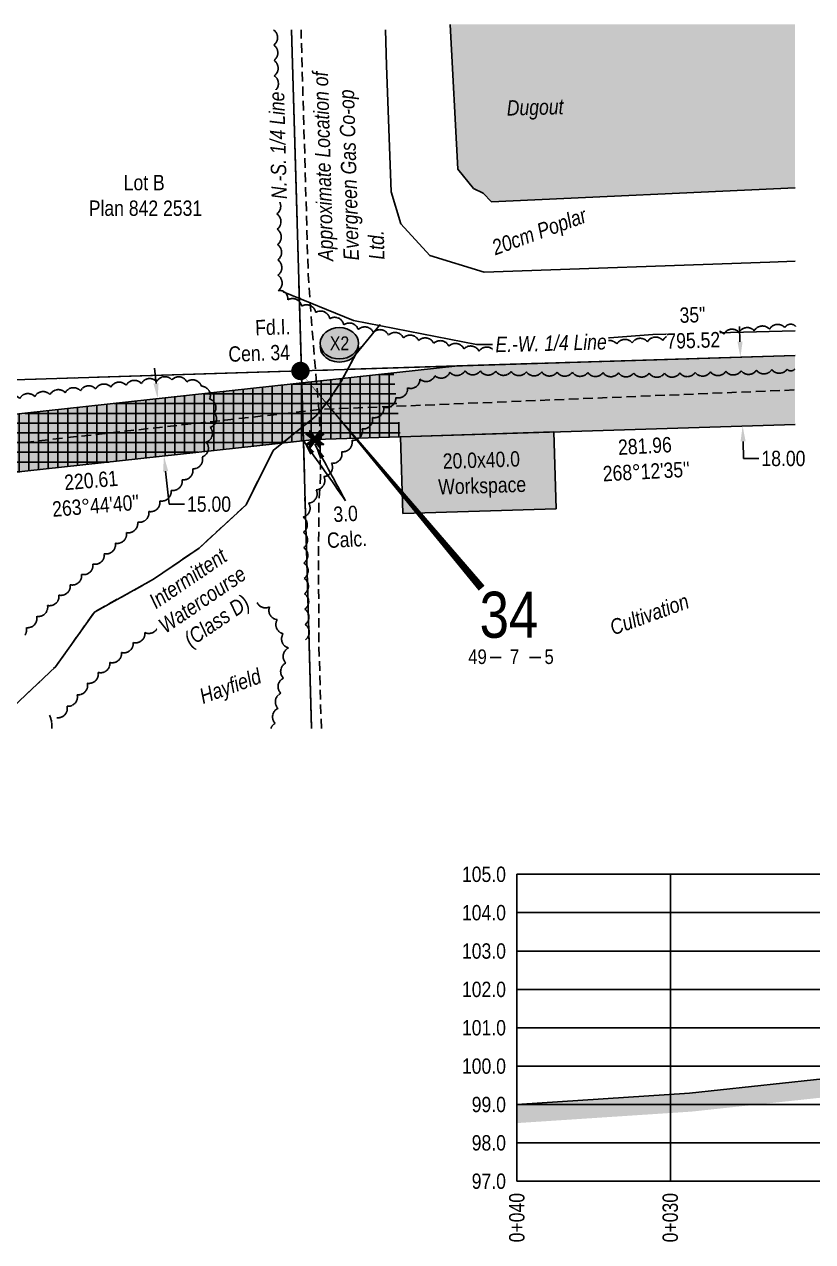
# Model space of a CAD drawing. Extents: x 633830 to 642643, y 5901646 to 5905452.
# Drawn here: x 636352 to 636866, y 5902443 to 5903237 of the extents above; entities that cross this region are included whole.
import ezdxf
from ezdxf.enums import TextEntityAlignment as Align

# ---------------------------------------------------------------- set-up
doc = ezdxf.new("R2010")
doc.units = 0
doc.header["$LTSCALE"] = 5
doc.header["$PDSIZE"] = 5
for name, pattern in [('0', [1, 1, 0]), ('foc-QUARTERLINE', [33, 25, -3, 2, -3]), ('foc-TIELINE', [1.875, 1.25, -0.625]), ('foc-TOPO', [1, 0.2, -0.8]), ('UG_PIPE', [1.875, 1.25, -0.625])]:
    doc.linetypes.add(name, pattern=pattern)
doc.layers.get('Defpoints').update_dxf_attribs({"color": 9})
for name, color, linetype in [('10', 1, 'Continuous'), ('9', 3, 'Continuous'), ('AS-FENCE', 48, 'foc-FENCE'), ('AS-PIPE-UG', 44, 'UG_PIPE'), ('AS-PIPE-UG-T', 44, 'Continuous'), ('L-BD', 7, 'Continuous'), ('L-MON', 1, 'Continuous'), ('L-MON-T', 1, 'Continuous'), ('L-QSEC', 8, 'foc-QUARTERLINE'), ('L-SECLBL', 7, 'Continuous'), ('L-TITLEDB', 4, 'Continuous'), ('L-TITLEDB-T', 4, 'Continuous'), ('P-CROSSINGS', 250, 'Continuous'), ('P-CROSSINGS-GRID', 8, 'Continuous'), ('P-CROSSINGS-GROUND', 48, 'foc-TOPO'), ('P-CROSSINGS-LINE', 3, 'Continuous'), ('P-LTO', 14, 'Continuous'), ('P-PROPOSED', 10, 'Continuous'), ('P-PROPOSED-H', 21, 'Continuous'), ('P-TEMP-BLUE-BORE-H', 131, 'Continuous'), ('P-TEMP-H', 41, 'Continuous'), ('P-TEMP-NO CUT-H', 104, 'Continuous'), ('P-TEMP_WORKSPACE', 46, 'Continuous'), ('P-TXT', 4, 'Continuous'), ('S-T7', 7, 'Continuous'), ('T-BUSH', 110, '0'), ('T-BUSH-T', 110, 'Continuous'), ('T-WATER', 160, 'Continuous'), ('T-WATER-H', 133, 'Continuous'), ('T-WATER-T', 170, 'Continuous'), ('WATERCOURSE', 146, 'foc-TIELINE')]:
    doc.layers.add(name, color=color, linetype=linetype)
doc.layers.add('T-TEXT', color=48, linetype='Continuous', lineweight=18)
doc.styles.add('80', font='ARIALN.TTF', dxfattribs={"height": 10})
doc.styles.add('80CG', font='ARIALN.TTF', dxfattribs={"height": 10})
doc.styles.add('80L', font='ARIALN.TTF', dxfattribs={"height": 10})
doc.styles.add('80LS', font='ARIALNI.TTF', dxfattribs={"height": 10})
doc.styles.add('Crossing', font='ARIALN.TTF', dxfattribs={"height": 10})
doc.styles.add('foc-LtypeFont', font='ARIALN.TTF', dxfattribs={"height": 7.35})
doc.styles.add('SIMPLEX', font='ARIALN.TTF')
doc.linetypes.add('foc-FENCE', pattern='A,10,-1,["X",foc-LtypeFont,S=0.2,R=0,X=-0.625,Y=-0.75],-1.24', length=12.24)
doc.linetypes.add('foc-TOPO-flowdirection-NOLINE', pattern='A,0,[">",foc-LtypeFont,S=0.3,R=0,X=0,Y=-0.945],-20,[">",foc-LtypeFont,S=0.3,R=0,X=0,Y=-0.945],0', length=20)
doc.dimstyles.new('Compass 5 000', dxfattribs={"dimscale": 5, "dimtxt": 9, "dimasz": 2, "dimexe": 0.2, "dimexo": 0.0625, "dimgap": 0.5, "dimtad": 0, "dimtih": 1, "dimtoh": 1, "dimzin": 0, "dimdsep": 46, "dimtxsty": '80CG', "dimcen": 0.1, "dimse1": 1, "dimse2": 1, "dimclrd": 256, "dimclrt": 256, "dimaunit": 1, "dimadec": 4, "dimazin": 0, "dimtfac": 0.06, "dimtofl": 0, "dimtmove": 0, "dimatfit": 1, "dimfxl": 0.2, "dimtolj": 1, "dimtzin": 0, "dimlwd": -1, "dimarcsym": 0})

# ---------------------------------------------------------------- blocks, each defined once
blk = doc.blocks.new('L-SECLBL')
at = {"layer": '9', "color": 7}
for p, q in [((-5.08, -27.83), (-12.29, -27.83)), ((20.7, -27.83), (13.5, -27.83))]:
    blk.add_line(p, q, dxfattribs=at)
at = {"layer": '10', "color": 2, "style": 'SIMPLEX'}
blk.add_attdef('SEC', text='', height=30, dxfattribs=at).set_placement((0, 0), align=Align.MIDDLE)
at = {"layer": '10', "color": 5, "style": '80L'}
blk.add_attdef('TWP', text='', height=9.5, dxfattribs=at).set_placement((-14.43, -27.37), align=Align.MIDDLE_RIGHT)
blk.add_attdef('RGE', text='', height=9.5, dxfattribs=at).set_placement((3.62, -27.37), align=Align.MIDDLE_CENTER)
blk.add_attdef('MER', text='', height=9.5, dxfattribs=at).set_placement((23.17, -27.37), align=Align.MIDDLE_LEFT)
blk = doc.blocks.new('xing2')
h = blk.add_hatch(color=50)
h.dxf.hatch_style = 1
edge = h.paths.add_edge_path()
edge.add_ellipse((0, 0), major_axis=(-12.5, 0), ratio=0.816297, start_angle=0, end_angle=360)
h = blk.add_hatch(color=250)
h.dxf.hatch_style = 1
edge = h.paths.add_edge_path()
edge.add_ellipse((0, -2.05), major_axis=(-12.5, 0), ratio=0.816297, start_angle=0, end_angle=180)
edge.add_line((12.5, -2.05), (12.5, 0))
edge.add_ellipse((0, 0), major_axis=(-12.5, 0), ratio=0.816297, start_angle=0, end_angle=180, ccw=False)
edge.add_line((-12.5, 0), (-12.5, -2.05))
at = {"color": 250}
blk.add_ellipse((0, 0), major_axis=(-12.5, 0), ratio=0.816297, dxfattribs=at)
blk.add_ellipse((0, -2.05), major_axis=(-12.5, 0), ratio=0.816297, start_param=0, end_param=3.141593, dxfattribs=at)
at = {"color": 250, "style": 'Crossing'}
blk.add_attdef('CROSSING', text='', height=9, dxfattribs=at).set_placement((0.09, 0.02), align=Align.MIDDLE_CENTER)
at = {"color": 250, "style": 'Crossing', "flags": 1}
for tag, p in [('OWNER', (0.09, -12.49)), ('DESCRIPTION', (0.09, -25.77)), ('LOCATION', (0.09, -39.3)), ('DWG_REF', (0.09, -52.84))]:
    blk.add_attdef(tag, text='', height=9, dxfattribs=at).set_placement(p, align=Align.MIDDLE_CENTER)
blk = doc.blocks.new('fdia')
at = {"color": 255, "const_width": 1}
blk.add_lwpolyline([(-0.5, 0, 1), (0.5, 0, 1)], format="xyb", close=True, dxfattribs=at)
blk = doc.blocks.new('Fdiaa')
blk.add_blockref('fdia', (0, 0))
blk = doc.blocks.new('fdib')
at = {"color": 1, "const_width": 1.6}
blk.add_lwpolyline([(-0.4, 0, 1), (0.4, 0, 1)], format="xyb", close=True, dxfattribs=at)
at = {"color": 1}
blk.add_circle((0, 0), 0.8, dxfattribs=at)
blk = doc.blocks.new('Fdibb')
blk.add_blockref('fdib', (0, 0))
blk = doc.blocks.new('fdicc')
for name in ['Fdibb', 'Fdiaa']:
    blk.add_blockref(name, (0, 0))
blk = doc.blocks.new('FDI')
blk.add_blockref('fdicc', (0, 0))
blk = doc.blocks.new('TEMP')
h = blk.add_hatch(color=255)
h.dxf.hatch_style = 1
h.paths.add_polyline_path([(0, 0.25), (-0.67, 1.15), (-0.67, 0.67), (-1.15, 0.67), (-0.25, 0), (-1.15, -0.67), (-0.67, -0.67), (-0.67, -1.15), (0, -0.25), (0.67, -1.15), (0.67, -0.67), (1.15, -0.67), (0.25, 0), (1.15, 0.67), (0.67, 0.67), (0.67, 1.15)])
h.paths.add_polyline_path([(0.57, 0.85), (0.57, 0.57), (0.85, 0.57), (0.08, 0), (0.85, -0.57), (0.57, -0.57), (0.57, -0.85), (0, -0.08), (-0.57, -0.85), (-0.57, -0.57), (-0.85, -0.57), (-0.08, 0), (-0.85, 0.57), (-0.57, 0.57), (-0.57, 0.85), (0, 0.08)], flags=16)
h = blk.add_hatch(color=1)
h.dxf.hatch_style = 1
h.paths.add_polyline_path([(0, 0.08), (-0.57, 0.85), (-0.57, 0.57), (-0.85, 0.57), (-0.08, 0), (-0.85, -0.57), (-0.57, -0.57), (-0.57, -0.85), (0, -0.08), (0.57, -0.85), (0.57, -0.57), (0.85, -0.57), (0.08, 0), (0.85, 0.57), (0.57, 0.57), (0.57, 0.85)])
at = {"color": 1}
for p, q in [((-0.08, 0), (0.08, 0)), ((0, 0.08), (0, -0.08))]:
    blk.add_line(p, q, dxfattribs=at)
at = {"color": 255, "flags": 128}
blk.add_lwpolyline([(-0.25, 0), (-1.15, 0.67), (-0.67, 0.67), (-0.67, 1.15), (0, 0.25), (0.67, 1.15), (0.67, 0.67), (1.15, 0.67), (0.25, 0), (1.15, -0.67), (0.67, -0.67), (0.67, -1.15), (0, -0.25), (-0.67, -1.15), (-0.67, -0.67), (-1.15, -0.67)], close=True, dxfattribs=at)
at = {"color": 1, "flags": 128}
blk.add_lwpolyline([(-0.08, 0), (-0.85, 0.57), (-0.57, 0.57), (-0.57, 0.85), (0, 0.08), (0.57, 0.85), (0.57, 0.57), (0.85, 0.57), (0.08, 0), (0.85, -0.57), (0.57, -0.57), (0.57, -0.85), (0, -0.08), (-0.57, -0.85), (-0.57, -0.57), (-0.85, -0.57)], close=True, dxfattribs=at)
blk = doc.blocks.new('*D104')
at = {"layer": 'Defpoints', "color": 0, "transparency": 16777216}
for p in [(636435.67, 5902992.25), (636439.76, 5902954.96), (636442.79, 5902955.29)]:
    blk.add_point(p, dxfattribs=at)
at = {"layer": 'P-TXT', "transparency": 16777216}
for p, q in [((636437.61, 5903002.53), (636436.52, 5903012.47)), ((636443.88, 5902945.35), (636446.23, 5902923.88)), ((636446.23, 5902923.88), (636456.23, 5902923.88))]:
    blk.add_line(p, q, dxfattribs=at)
for points in [[(636439.27, 5903002.71), (636435.96, 5903002.35), (636438.7, 5902992.59)], [(636445.54, 5902945.53), (636442.22, 5902945.17), (636442.79, 5902955.29)]]:
    blk.add_solid(points, dxfattribs=at)
at = {"layer": 'P-TXT', "transparency": 16777216, "insert": (636472.17, 5902923.88), "char_height": 10, "attachment_point": 5, "style": '80CG'}
blk.add_mtext('\\A1;15.00', dxfattribs=at)
blk = doc.blocks.new('*D105')
at = {"layer": 'Defpoints', "color": 0, "transparency": 16777216}
for p in [(636832.04, 5903020.17), (636819.95, 5902974.79), (636833.45, 5902975.21)]:
    blk.add_point(p, dxfattribs=at)
at = {"layer": 'P-TXT', "transparency": 16777216}
for p, q in [((636818.23, 5903029.75), (636817.92, 5903039.74)), ((636820.26, 5902964.79), (636820.61, 5902953.64)), ((636820.61, 5902953.64), (636830.61, 5902953.64))]:
    blk.add_line(p, q, dxfattribs=at)
for points in [[(636819.9, 5903029.8), (636816.57, 5903029.7), (636818.55, 5903019.75)], [(636821.93, 5902964.84), (636818.6, 5902964.74), (636819.95, 5902974.79)]]:
    blk.add_solid(points, dxfattribs=at)
at = {"layer": 'P-TXT', "transparency": 16777216, "insert": (636846.55, 5902953.64), "char_height": 10, "attachment_point": 5, "style": '80CG'}
blk.add_mtext('\\A1;18.00', dxfattribs=at)

msp = doc.modelspace()

# ---------------------------------------------------------------- hatches: boundary and pattern name
at = {"layer": 'P-CROSSINGS-GROUND'}
h = msp.add_hatch(dxfattribs=at)
h.set_pattern_fill('EARTH', color=256, scale=2.5, angle=45)
h.set_pattern_definition([(45, (-6612.035, -2201.839), (2e-15, 22.450640303), [15.875, -15.875]), (45, (-6616.245, -2197.63), (2e-15, 22.450640303), [15.875, -15.875]), (45, (-6620.454, -2193.42), (2e-15, 22.450640303), [15.875, -15.875]), (135, (-6620.454, -2190.614), (-22.450640303, 2e-15), [15.875, -15.875]), (135, (-6616.245, -2186.404), (-22.450640303, 2e-15), [15.875, -15.875]), (135, (-6612.035, -2182.195), (-22.450640303, 2e-15), [15.875, -15.875])])
h.paths.add_polyline_path([(636672.84, 5902532.615), (636672.84, 5902520.589), (636786.455, 5902528.065), (636887.335, 5902538.907), (637052.221, 5902547.863), (637075.859, 5902545.331), (637131.707, 5902549.744), (637275.793, 5902560.041), (637394.747, 5902565.185), (637443.991, 5902567.599), (637567.269, 5902568.351), (637727.526, 5902581.578), (637774.178, 5902586.811), (637772.84, 5902598.736), (637726.363, 5902593.523), (637566.738, 5902580.348), (637443.661, 5902579.598), (637394.194, 5902577.173), (637275.106, 5902572.023), (637132.728, 5902561.848), (637072.84, 5902557.723), (637052.536, 5902559.898), (636886.368, 5902550.873), (636785.42, 5902540.023)])
at = {"layer": 'P-PROPOSED-H'}
h = msp.add_hatch(color=256, dxfattribs=at)
h.dxf.hatch_style = 1
h.paths.add_polyline_path([(636352.103, 5902983.108), (636352.103, 5902945.347), (636541.159, 5902966.072), (636854.194, 5902975.858), (636854.194, 5903020.867), (636634.257, 5903013.991)])
h = msp.add_hatch(color=256, dxfattribs=at)
h.dxf.hatch_style = 1
h.paths.add_polyline_path([(635857.978, 5902939.306), (635859.146, 5902901.956), (635995.027, 5902906.204), (636352.103, 5902945.347), (636352.103, 5902983.108), (635991.034, 5902943.587), (635901.049, 5902940.653)])
at = {"layer": 'P-TEMP-BLUE-BORE-H'}
h = msp.add_hatch(color=256, dxfattribs=at)
h.dxf.hatch_style = 1
h.paths.add_polyline_path([(635994.855, 5902906.185), (636541.159, 5902966.072), (636597.013, 5902967.818), (636592.46, 5903009.416), (636533.124, 5903002.879), (635990.862, 5902943.568)])
at = {"layer": 'P-TEMP-H'}
h = msp.add_hatch(color=256, dxfattribs=at)
h.dxf.hatch_style = 1
h.paths.add_polyline_path([(636698.497, 5902920.973), (636598.575, 5902917.85), (636597.013, 5902967.818), (636696.935, 5902970.942)])
at = {"layer": 'P-TEMP-NO CUT-H'}
h = msp.add_hatch(dxfattribs=at)
h.set_pattern_fill('ANSI37', color=256, scale=2, angle=45)
h.set_pattern_definition([(90, (-8456.079, -1227.853), (-6.35, 1e-15), []), (180, (-8456.079, -1227.853), (-1e-15, -6.35), [])])
h.paths.add_polyline_path([(635994.855, 5902906.185), (636541.159, 5902966.072), (636597.013, 5902967.818), (636592.46, 5903009.416), (636533.124, 5903002.879), (635990.862, 5902943.568)])
at = {"layer": 'T-WATER-H'}
h = msp.add_hatch(color=256, dxfattribs=at)
h.dxf.hatch_style = 1
h.paths.add_polyline_path([(636854.194, 5903130.012), (636854.194, 5903236.587), (636629.321, 5903236.587), (636634.358, 5903142.212), (636644.549, 5903129.673), (636650.85, 5903126.547), (636656.266, 5903120.92)])

# ---------------------------------------------------------------- linework, layer by layer
at = {"layer": 'AS-FENCE', "flags": 128}
for points in [[(636587.208, 5903233.11), (636587.94, 5903209.788), (636590.89, 5903127.512), (636597.268, 5903106.598), (636616.037, 5903086.021), (636651.48, 5903075.1), (636837.648, 5903081.563), (636854.194, 5903082.216)], [(636520.392, 5903062.317), (636566.333, 5903043.7), (636646.405, 5903028.017), (636676.771, 5903027.972), (636761.357, 5903034.51), (636854.194, 5903036.816)]]:
    msp.add_lwpolyline(points, dxfattribs=at)
at = {"layer": 'AS-PIPE-UG', "flags": 128}
for points in [[(636545.386, 5902777.835), (636543.802, 5902832.046), (636543.573, 5902878.563), (636543.672, 5902925.407), (636544.902, 5902942.242), (636544.212, 5902980.009), (636539.409, 5903037.14), (636536.809, 5903073.569), (636532.148, 5903233.11)], [(636853.491, 5902998.347), (636545.831, 5902985.706), (636352.103, 5902964.178)]]:
    msp.add_lwpolyline(points, dxfattribs=at)
at = {"layer": 'L-QSEC'}
msp.add_line((636352.103, 5903005.184), (635857.976, 5902989.737), dxfattribs=at)
at = {"layer": 'L-TITLEDB', "flags": 128}
for points in [[(635891.933, 5903233.129), (635899.48, 5902990.957), (636352.103, 5903005.1)], [(636352.103, 5903005.086), (636532.349, 5903010.718), (636525.965, 5903233.11)], [(636538.99, 5902777.835), (636532.349, 5903010.718), (636854.194, 5903020.859)]]:
    msp.add_lwpolyline(points, dxfattribs=at)
at = {"layer": 'P-CROSSINGS-GRID'}
for p, q in [((636672.84, 5902682.723), (637772.84, 5902682.723)), ((636672.84, 5902482.723), (636672.84, 5902682.723)), ((636772.84, 5902482.723), (636772.84, 5902682.723)), ((636672.84, 5902657.723), (637772.84, 5902657.723)), ((636672.84, 5902632.723), (637772.84, 5902632.723)), ((636672.84, 5902607.723), (637772.84, 5902607.723)), ((636672.84, 5902582.723), (637772.84, 5902582.723)), ((636672.84, 5902557.723), (637772.84, 5902557.723)), ((636672.84, 5902532.723), (637772.84, 5902532.723)), ((636672.84, 5902507.723), (637772.84, 5902507.723)), ((636672.84, 5902482.723), (637772.84, 5902482.723))]:
    msp.add_line(p, q, dxfattribs=at)
at = {"layer": 'P-CROSSINGS-LINE', "color": 3, "flags": 128}
msp.add_lwpolyline([(636672.84, 5902532.615), (636785.42, 5902540.023), (636886.368, 5902550.873), (637052.536, 5902559.898), (637072.84, 5902557.723), (637132.728, 5902561.848), (637275.106, 5902572.023), (637394.194, 5902577.173), (637443.661, 5902579.598), (637566.738, 5902580.348), (637726.363, 5902593.523), (637772.84, 5902598.736)], dxfattribs=at)
at = {"layer": 'P-LTO', "flags": 128}
for points in [[(635857.976, 5902939.306), (635901.049, 5902940.653), (635991.034, 5902943.587), (636352.103, 5902983.108)], [(636854.194, 5902975.858), (636541.159, 5902966.072), (636352.103, 5902945.347)], [(636352.103, 5902945.347), (635995.027, 5902906.204), (635902.217, 5902903.303), (635859.146, 5902901.956)]]:
    msp.add_lwpolyline(points, dxfattribs=at)
at = {"layer": 'P-PROPOSED', "flags": 128}
for points in [[(635857.976, 5902939.306), (635901.049, 5902940.653), (635991.034, 5902943.587), (636352.103, 5902983.108)], [(636854.194, 5902975.858), (636541.159, 5902966.072), (636352.103, 5902945.347)], [(636352.103, 5902945.347), (635995.027, 5902906.204), (635902.217, 5902903.303), (635859.146, 5902901.956)]]:
    msp.add_lwpolyline(points, dxfattribs=at)
at = {"layer": 'P-TEMP_WORKSPACE', "flags": 128}
msp.add_lwpolyline([(636698.497, 5902920.973), (636598.575, 5902917.85), (636597.013, 5902967.818), (636696.935, 5902970.942)], close=True, dxfattribs=at)
at = {"layer": 'T-BUSH', "flags": 128}
for points in [[(636514.142, 5903233.054, -0.5205671), (636514.329, 5903223.056, -0.5205671), (636514.515, 5903213.058, -0.5205671), (636514.701, 5903203.059, -0.5205671), (636514.887, 5903193.061, -0.5205671), (636515.073, 5903183.063, -0.5205671), (636515.259, 5903173.064, -0.5205671), (636515.445, 5903163.066, -0.5205671), (636515.632, 5903153.068, -0.5205671), (636515.818, 5903143.07, -0.5205671), (636516.004, 5903133.071, -0.5205671), (636516.19, 5903123.073, -0.5205671), (636516.376, 5903113.075, -0.5205671), (636516.562, 5903103.077, -0.5205671), (636516.749, 5903093.078, -0.5205671), (636516.935, 5903083.08, -0.5205671), (636517.121, 5903073.082, -0.5205671), (636517.307, 5903063.083, -0.5205671), (636523.431, 5903057.022, -0.5205671), (636532.568, 5903052.958, -0.5205671), (636541.705, 5903048.894, -0.5205671), (636550.842, 5903044.829, -0.5205671), (636559.979, 5903040.765, -0.5205671), (636569.411, 5903037.66, -0.5205671), (636579.249, 5903035.867, -0.5205671), (636589.087, 5903034.074, -0.5205671), (636598.925, 5903032.281, -0.5205671), (636608.763, 5903030.488, -0.5205671), (636618.601, 5903028.695, -0.5205671), (636628.439, 5903026.902, -0.5205671), (636638.277, 5903025.109, -0.5205671), (636648.138, 5903023.599, -0.5205671), (636658.137, 5903023.754, -0.5205671), (636668.136, 5903023.909, -0.5205671), (636678.133, 5903024.112, -0.5205671), (636688.108, 5903024.816, -0.5205671), (636698.083, 5903025.519, -0.5205671), (636708.058, 5903026.223, -0.5205671), (636718.034, 5903026.926, -0.5205671), (636728.009, 5903027.629, -0.5205671), (636737.984, 5903028.333, -0.5205671), (636747.959, 5903029.036, -0.5205671), (636757.935, 5903029.739, -0.5205671), (636767.894, 5903030.621, -0.5205671), (636777.839, 5903031.666, -0.5205671), (636787.785, 5903032.71, -0.5205671), (636797.73, 5903033.755, -0.5205671), (636807.675, 5903034.799, -0.5205671), (636817.621, 5903035.843, -0.5205671), (636827.566, 5903036.888, -0.5205671), (636837.511, 5903037.932, -0.5205671), (636847.457, 5903038.977, -0.5205671), (636854.507, 5903039.717, -0.5205671)], [(636534.994, 5902835.557, 0.5205671), (636534.805, 5902845.555, 0.5205671), (636534.617, 5902855.553, 0.5205671), (636534.428, 5902865.551, 0.5205671), (636534.24, 5902875.549, 0.5205671), (636534.051, 5902885.548, 0.5205671), (636533.862, 5902895.546, 0.5205671), (636533.674, 5902905.544, 0.5205671), (636533.485, 5902915.542, 0.5205671), (636537.066, 5902924.569, 0.5205671), (636542.065, 5902933.229, 0.5205671), (636547.065, 5902941.89, 0.5205671), (636552.064, 5902950.55, 0.5205671), (636558.608, 5902958.09, 0.5205671), (636565.294, 5902965.527, 0.5205671), (636571.979, 5902972.963, 0.5205671), (636578.665, 5902980.4, 0.5205671), (636586.083, 5902987.066, 0.5205671), (636593.848, 5902993.367, 0.5205671), (636601.613, 5902999.669, 0.5205671), (636609.644, 5903005.42, 0.5205671), (636619.399, 5903007.623, 0.5205671), (636629.153, 5903009.825, 0.5205671), (636639.027, 5903010.868, 0.5205671), (636649.025, 5903010.698, 0.5205671), (636659.024, 5903010.527, 0.5205671), (636669.022, 5903010.357, 0.5205671), (636679.021, 5903010.186, 0.5205671), (636689.02, 5903010.069, 0.5205671), (636699.02, 5903009.957, 0.5205671), (636709.019, 5903009.845, 0.5205671), (636719.018, 5903009.732, 0.5205671), (636729.018, 5903009.62, 0.5205671), (636739.017, 5903009.508, 0.5205671), (636749.017, 5903009.395, 0.5205671), (636759.016, 5903009.283, 0.5205671), (636769.015, 5903009.171, 0.5205671), (636779.01, 5903009.411, 0.5205671), (636789.003, 5903009.778, 0.5205671), (636798.997, 5903010.144, 0.5205671), (636808.99, 5903010.51, 0.5205671), (636818.983, 5903010.876, 0.5205671), (636828.977, 5903011.243, 0.5205671), (636838.97, 5903011.609, 0.5205671), (636848.963, 5903011.975, 0.5205671), (636854.084, 5903012.163, 0.5205671)], [(636352.103, 5902838.485, 0.2174157), (636353.145, 5902843.446, 0.5205671), (636359.88, 5902850.838, 0.5205671), (636366.938, 5902857.907, 0.5205671), (636374.327, 5902864.645, 0.5205671), (636381.717, 5902871.382, 0.5205671), (636389.106, 5902878.12, 0.5205671), (636396.496, 5902884.858, 0.5205671), (636403.885, 5902891.596, 0.5205671), (636411.149, 5902898.468, 0.5205671), (636418.398, 5902905.357, 0.5205671), (636425.646, 5902912.246, 0.5205671), (636432.895, 5902919.135, 0.5205671), (636440.143, 5902926.024, 0.5205671), (636447.392, 5902932.913, 0.5205671), (636454.613, 5902939.829, 0.5205671), (636461.558, 5902947.024, 0.5205671), (636467.738, 5902954.654, 0.5205671), (636470.37, 5902964.302, 0.5205671), (636473.002, 5902973.949, 0.5205671), (636475.634, 5902983.597, 0.5205671), (636472.573, 5902992.383, 0.5205671), (636467.205, 5903000.821, 0.5205671), (636457.735, 5903003.642, 0.5205671), (636447.939, 5903004.949, 0.5205671), (636438.01, 5903003.758, 0.5205671), (636428.081, 5903002.566, 0.5205671), (636418.152, 5903001.375, 0.5205671), (636408.224, 5903000.183, 0.5205671), (636398.295, 5902998.992, 0.5205671), (636388.366, 5902997.8, 0.5205671), (636378.445, 5902996.547, 0.5205671), (636368.525, 5902995.281, 0.5205671), (636358.606, 5902994.016, 0.2996365), (636352.103, 5902995.682)], [(636352.103, 5902995.638, 0.1833874), (636348.858, 5902992.769, 0.5205671), (636338.938, 5902991.503, 0.5205671), (636329.034, 5902990.126, 0.5205671), (636319.151, 5902988.602, 0.5205671), (636309.268, 5902987.079, 0.5205671), (636299.385, 5902985.555, 0.5205671), (636289.763, 5902982.907, 0.5205671), (636280.22, 5902979.918, 0.5205671), (636270.677, 5902976.93, 0.5205671), (636262.64, 5902971.032, 0.5205671), (636254.69, 5902964.965, 0.5205671), (636247.171, 5902958.436, 0.5205671), (636240.628, 5902950.882, 0.5205671), (636235.215, 5902942.474, 0.5205671), (636229.803, 5902934.065, 0.5205671), (636224.394, 5902925.655, 0.5205671), (636219.639, 5902916.857, 0.5205671), (636214.884, 5902908.06, 0.5205671), (636209.314, 5902899.936, 0.5205671), (636201.574, 5902893.605, 0.5205671), (636193.833, 5902887.274, 0.5205671), (636186.366, 5902880.629, 0.5205671), (636179.044, 5902873.818, 0.5205671), (636171.723, 5902867.007, 0.5205671), (636165.9, 5902858.961, 0.5205671), (636160.617, 5902850.47, 0.5205671), (636155.333, 5902841.98, 0.5205671), (636150.05, 5902833.49, 0.5205671), (636145.12, 5902825.567)], [(636373.017, 5902784.726, 0.520567), (636379.634, 5902792.223, 0.5205671), (636386.251, 5902799.721, 0.5205671), (636392.868, 5902807.218, 0.5205671), (636399.93, 5902814.264, 0.5205671), (636407.539, 5902820.753, 0.5205671), (636415.147, 5902827.243, 0.5205671), (636422.755, 5902833.732, 0.5205671), (636430.363, 5902840.222, 0.5205671), (636438.977, 5902845.287, 0.5205671), (636447.641, 5902850.28, 0.5205671), (636456.305, 5902855.274, 0.5205671), (636464.969, 5902860.267, 0.5205671), (636474.242, 5902863.48, 0.5205671), (636484.149, 5902864.842, 0.5205671), (636494.056, 5902866.203, 0.5205671), (636502.91, 5902861.748, 0.5205671), (636511.71, 5902856.999, 0.5205671), (636516.637, 5902848.725, 0.5205671), (636520.535, 5902839.517, 0.5205671), (636523.947, 5902830.25, 0.5205671), (636522.31, 5902820.385, 0.5205671), (636520.674, 5902810.52, 0.5205671), (636518.953, 5902800.669, 0.5205671), (636517.144, 5902790.834, 0.5205671), (636515.334, 5902780.999, 0.2095815), (636512.51, 5902777.835, 0.2095815)], [(636368.139, 5902786.382, -0.145148), (636369.621, 5902777.835, -0.145148)]]:
    msp.add_lwpolyline(points, format="xyb", dxfattribs=at)
at = {"layer": 'T-WATER', "flags": 128}
for points in [[(636629.321, 5903236.587), (636634.358, 5903142.212), (636644.549, 5903129.673), (636650.85, 5903126.547), (636656.266, 5903120.92)], [(636656.266, 5903120.92), (636854.194, 5903130.012)]]:
    msp.add_lwpolyline(points, dxfattribs=at)
at = {"layer": 'WATERCOURSE', "flags": 128}
msp.add_lwpolyline([(636583.745, 5903041.101), (636567.799, 5903021.684), (636558.29, 5903003.899), (636550.899, 5902992.633), (636541.929, 5902981.478), (636514.008, 5902958.782), (636496.28, 5902923.513), (636465.662, 5902895.271), (636436.07, 5902875.074), (636397.444, 5902853.593), (636372.191, 5902818.003), (636352.103, 5902799.11)], dxfattribs=at)

# ---------------------------------------------------------------- block references
at = {"layer": 'L-MON', "xscale": 5.000000000000004, "yscale": 5.000000000000004, "zscale": 5.000000000000004}
msp.add_blockref('TEMP', (636541.159, 5902966.072), dxfattribs=at)
at = {"layer": 'L-SECLBL'}
msp.add_blockref('L-SECLBL', (636667.643, 5902851.877), dxfattribs=at).add_auto_attribs({'SEC': '34', 'TWP': '49', 'RGE': '7', 'MER': '5'})
at = {"layer": 'P-CROSSINGS'}
msp.add_blockref('xing2', (636557.123, 5903028.728), dxfattribs=at).add_auto_attribs({'CROSSING': 'X2'})

# ---------------------------------------------------------------- texts
at = {"style": '80'}
for s, p in [('0+040', (636672.753, 5902475.054)), ('0+030', (636772.753, 5902475.054))]:
    msp.add_text(s, height=10, rotation=90, dxfattribs=at).set_placement(p, align=Align.MIDDLE_RIGHT)
at = {"layer": 'AS-PIPE-UG-T', "insert": (636543.246, 5903082.138), "char_height": 9.99711, "attachment_point": 1, "rotation": 91.663651, "style": '80L'}
msp.add_mtext_dynamic_manual_height_columns('{\\fArial Narrow|b0|i1|c0|p34;Approximate Location of Evergreen Gas Co-op Ltd.}', width=132.7305, gutter_width=50.014, heights=[0], dxfattribs=at)
at = {"layer": 'L-BD', "attachment_point": 2, "style": '80L'}
for s, insert, char_height, width, rotation in [("281.96\\P268°12'35''", (636755.986, 5902966.875), 9.99711, 57.22624, 3.101), ("220.61\\P 263°44'40''", (636394.874, 5902944.409), 10, 143.52106, 4.7595)]:
    msp.add_mtext(s, dxfattribs=dict(at, insert=insert, char_height=char_height, width=width, rotation=rotation))
at = {"layer": 'L-TITLEDB-T', "insert": (636392.49, 5903138.47), "char_height": 10, "attachment_point": 1, "style": '80L'}
msp.add_mtext_dynamic_manual_height_columns('\\pi24.068;Lot B\\P\\pi1.2885;Plan 842 2531', width=73.47051, gutter_width=50.014, heights=[0], dxfattribs=at)
at = {"layer": 'L-TITLEDB-T', "insert": (636560.908, 5902922.624), "char_height": 10, "width": 56.6797, "attachment_point": 2, "rotation": 3.101, "style": '80L'}
msp.add_mtext('3.0\\PCalc.', dxfattribs=at)
at = {"layer": 'P-TEMP_WORKSPACE', "insert": (636649.495, 5902957.696), "char_height": 9.99711, "width": 62.63303, "attachment_point": 2, "rotation": 1.825684, "style": '80LS'}
msp.add_mtext('{\\fArial Narrow|b0|i0|c0|p34;20.0x40.0\\PWorkspace}', dxfattribs=at)
at = {"layer": 'S-T7', "style": '80'}
for s, p in [('105.0', (636665.685, 5902682.723)), ('104.0', (636665.685, 5902657.723)), ('103.0', (636665.685, 5902632.723)), ('102.0', (636665.685, 5902607.723)), ('101.0', (636665.685, 5902582.723)), ('100.0', (636665.685, 5902557.723)), ('99.0', (636665.685, 5902532.723)), ('98.0', (636665.685, 5902507.723)), ('97.0', (636665.685, 5902482.723))]:
    msp.add_text(s, height=10, dxfattribs=at).set_placement(p, align=Align.MIDDLE_RIGHT)
at = {"layer": 'T-TEXT', "style": '80LS'}
for s, p in [('Cultivation', (636759.12, 5902852.175)), ('Hayfield', (636486.015, 5902805.41))]:
    msp.add_text(s, height=10, rotation=20, dxfattribs=at).set_placement(p, align=Align.MIDDLE_CENTER)
at = {"layer": 'T-WATER', "insert": (636665.761, 5903187.077), "char_height": 10, "attachment_point": 1, "rotation": 1.478252, "style": '80L'}
msp.add_mtext_dynamic_manual_height_columns('\\pi0.33169;{\\fArial Narrow|b0|i1|c0|p34;Dugout}', width=37.49148, gutter_width=50.014, heights=[0], dxfattribs=at)

# ---------------------------------------------------------------- dimensions: what is measured, and where the dimension line sits
at = {"layer": 'P-TXT', "color": 3}
dim = msp.add_linear_dim(base=(636819.951, 5902974.788), p1=(636832.04, 5903020.174), p2=(636833.446, 5902975.209), angle=271.790581, text='18.00', dimstyle='Compass 5 000', dxfattribs=at)
dim.commit()
dim.dimension.update_dxf_attribs({"geometry": '*D105', "text_midpoint": (636846.55, 5902953.64), "dimtype": 161})

# ---------------------------------------------------------------- leaders
at = {"layer": 'L-TITLEDB-T', "path_type": 1}
for points in [[(636533.654, 5902965.249), (636561.161, 5902926.153)], [(636541.116, 5902962.919), (636561.161, 5902926.153)]]:
    msp.add_leader(points, dimstyle='Compass 5 000', override={"dimgap": 0.5, "dimtad": 0}, dxfattribs=at)

# ---------------------------------------------------------------- next in the draw order: texts
at = {"layer": 'L-BD', "insert": (636787.103, 5903052.29), "char_height": 9.9971, "width": 34.52384, "attachment_point": 2, "rotation": 1.7931, "style": '80L', "bg_fill": 3, "box_fill_scale": 1, "bg_fill_color": 256, "bg_fill_transparency": 0}
msp.add_mtext('35"\\P795.52', dxfattribs=at)
at = {"layer": 'L-MON-T', "insert": (636483.432, 5903043.268), "char_height": 10, "width": 39.65662, "attachment_point": 1, "rotation": 1.912697, "style": '80CG', "bg_fill": 3, "box_fill_scale": 1.15, "bg_fill_color": 256, "bg_fill_true_color": 256, "bg_fill_transparency": 0}
msp.add_mtext('\\pi18.674;Fd.I.\\P\\pi0.6457;Cen. 34', dxfattribs=at)
at = {"layer": 'T-BUSH-T', "insert": (636685.662, 5903106.426), "char_height": 10, "width": 65.40696, "attachment_point": 2, "rotation": 20, "style": '80LS', "bg_fill": 3, "box_fill_scale": 1.1, "bg_fill_color": 256, "bg_fill_transparency": 0}
msp.add_mtext('20cm Poplar', dxfattribs=at)

# ---------------------------------------------------------------- next in the draw order: linework, layer by layer
at = {"layer": 'L-QSEC'}
for p, q in [((636525.965, 5903233.11), (636539.033, 5902777.835)), ((636854.194, 5903020.867), (636352.103, 5903005.171))]:
    msp.add_line(p, q, dxfattribs=at)
at = {"layer": 'L-SECLBL', "flags": 128}
msp.add_lwpolyline([(636531.315, 5903010.304, 0, 5, 0), (636649.853, 5902869.172, 12.496, 12.496, 0)], format="xyseb", dxfattribs=at)
at = {"layer": 'P-LTO', "flags": 128}
msp.add_lwpolyline([(636352.103, 5902983.108), (636634.257, 5903013.991), (636854.194, 5903020.867)], dxfattribs=at)
at = {"layer": 'WATERCOURSE', "linetype": 'foc-TOPO-flowdirection-NOLINE', "flags": 128}
msp.add_lwpolyline([(636340.73, 5902788.414), (636372.191, 5902818.003), (636397.444, 5902853.593), (636436.07, 5902875.074), (636465.662, 5902895.271), (636496.28, 5902923.513), (636514.008, 5902958.782), (636541.929, 5902981.478), (636550.899, 5902992.633), (636558.29, 5903003.899), (636567.799, 5903021.684), (636583.745, 5903041.101)], dxfattribs=at)

# ---------------------------------------------------------------- next in the draw order: block references
at = {"layer": 'L-MON', "xscale": 5.000000000000004, "yscale": 5.000000000000004, "zscale": 5.000000000000004}
msp.add_blockref('FDI', (636531.756, 5903010.7), dxfattribs=at)

# ---------------------------------------------------------------- next in the draw order: dimensions: what is measured, and where the dimension line sits
at = {"layer": 'P-TXT', "color": 3}
dim = msp.add_linear_dim(base=(636442.791, 5902955.289), p1=(636435.669, 5902992.255), p2=(636439.758, 5902954.956), angle=276.255898, text='15.00', dimstyle='Compass 5 000', dxfattribs=at)
dim.commit()
dim.dimension.update_dxf_attribs({"geometry": '*D104', "text_midpoint": (636472.172, 5902923.878), "dimtype": 161})

# ---------------------------------------------------------------- next in the draw order: texts
at = {"layer": 'L-QSEC', "char_height": 10, "attachment_point": 1, "style": '80L', "bg_fill": 3, "box_fill_scale": 1.15, "bg_fill_color": 256, "bg_fill_true_color": 256, "bg_fill_transparency": 0}
for s, width, insert, rotation in [('\\pi0.32626;{\\fArial Narrow|b0|i1|c0|p34;N.-S. 1/4 Line}', 69.86126, (636512.956, 5903122.258), 91.478252), ('\\pi0.32626;{\\fArial Narrow|b0|i1|c0|p34;E.-W. 1/4 Line}', 72.40559, (636658.364, 5903032.91), 1.478252)]:
    msp.add_mtext_dynamic_manual_height_columns(s, width=width, gutter_width=50.014, heights=[0], dxfattribs=dict(at, insert=insert, rotation=rotation))
at = {"layer": 'T-WATER-T', "insert": (636455.58, 5902879.66), "char_height": 9.99711, "width": 70.45477, "attachment_point": 2, "rotation": 34.26168, "style": '80LS', "bg_fill": 3, "box_fill_scale": 1, "bg_fill_color": 256, "bg_fill_transparency": 0}
msp.add_mtext('Intermittent\\PWatercourse\\P(Class D)', dxfattribs=at)

# ---------------------------------------------------------------- next in the draw order: linework, layer by layer
at = {"layer": 'P-PROPOSED', "flags": 128}
msp.add_lwpolyline([(636352.103, 5902983.108), (636634.257, 5903013.991), (636854.194, 5903020.867)], dxfattribs=at)

doc.saveas('drawing.dxf')
